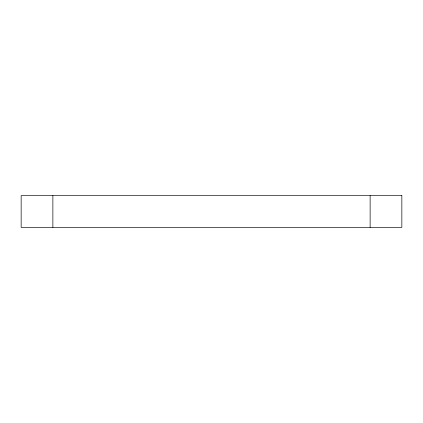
<?xml version="1.0" encoding="UTF-8"?>
<svg xmlns="http://www.w3.org/2000/svg" width="423" height="423" viewBox="0 0 423 423"><rect width="100%" height="100%" fill="white"/><g stroke="black" fill="none" stroke-linecap="round" stroke-linejoin="round"><path stroke-width="0.63" d="M370.125 195.638L370.125 227.363M52.875 195.638L52.875 227.363M401.85 195.638L21.15 195.638L21.15 227.363L401.85 227.363L401.85 195.638"/></g></svg>
